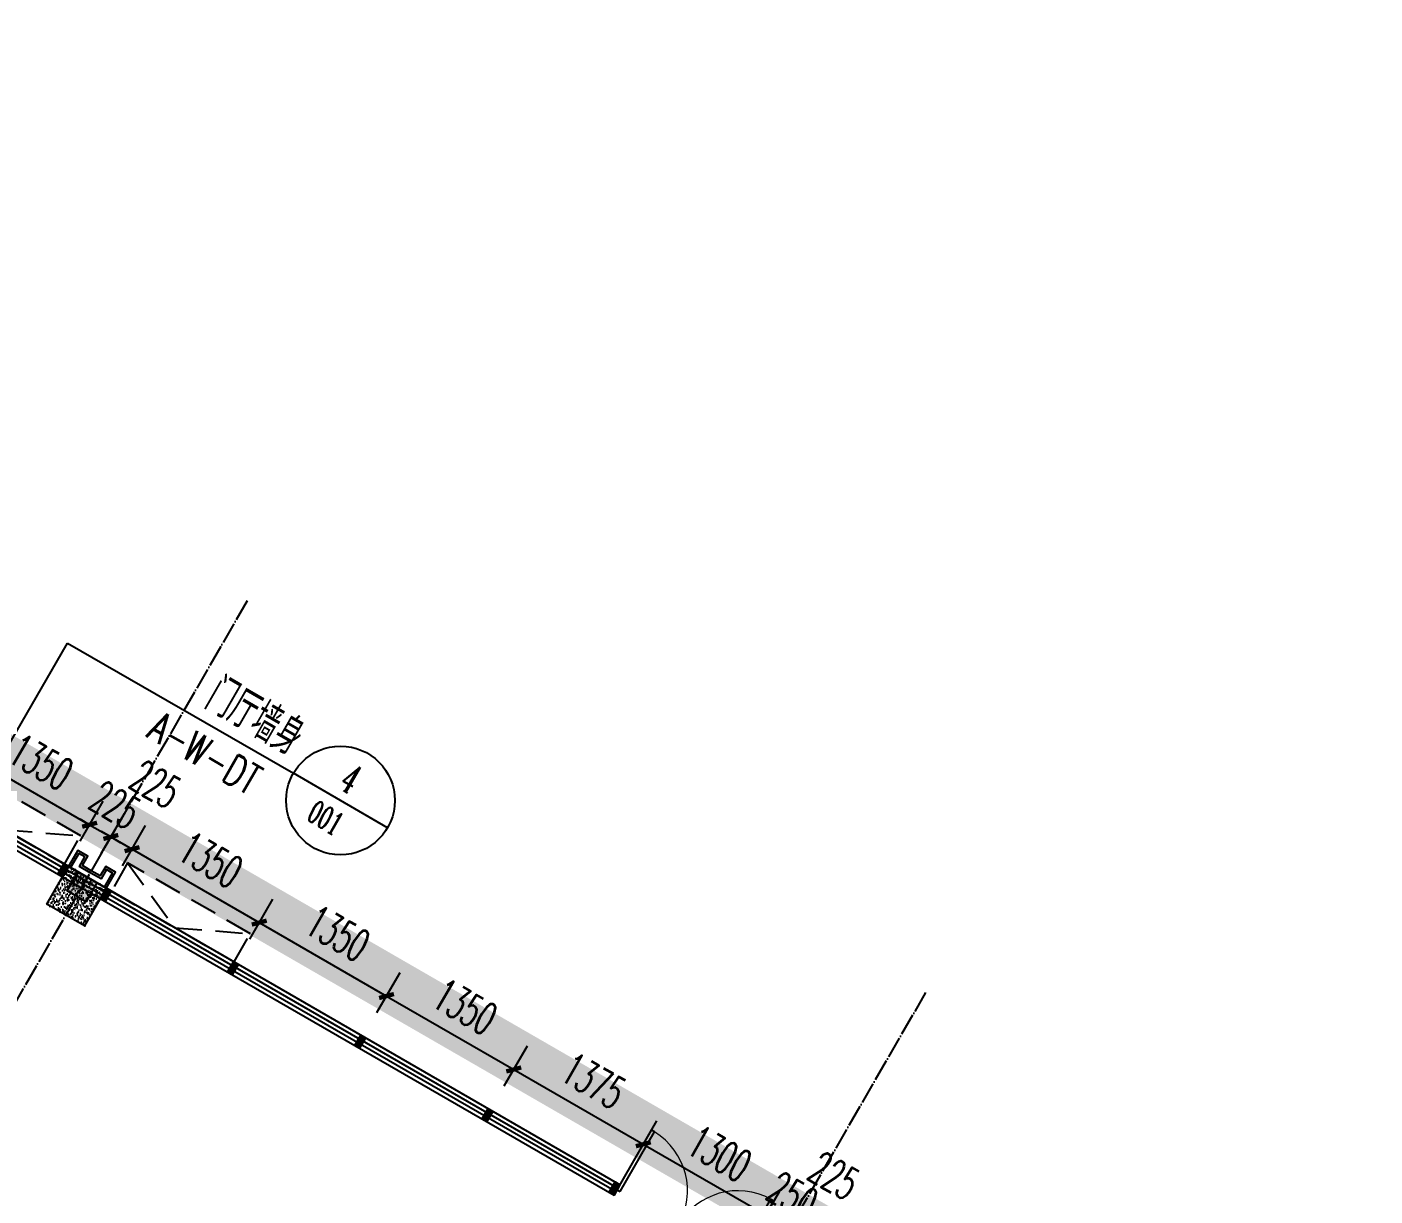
# Model space of a CAD drawing. Header units: millimetres. Extents: x 216654360 to 218309126, y 218099985 to 219647706.
# Drawn here: x 217954669 to 217967057, y 218943263 to 218954007 of the extents above; entities that cross this region are included whole.
import ezdxf
from ezdxf.enums import TextEntityAlignment as Align
from ezdxf.xclip import XClip

# ---------------------------------------------------------------- set-up
doc = ezdxf.new("R2010")
doc.units = ezdxf.units.MM
doc.header["$LTSCALE"] = 1000
doc.header["$XCLIPFRAME"] = 0
for name, pattern in [('DASH', [0.35, 0.25, -0.1]), ('DASHED2', [0.375, 0.25, -0.125]), ('DOTE', [2.4200000000000004, 2, -0.2, 0.02, -0.2])]:
    doc.linetypes.add(name, pattern=pattern)
for name, color, linetype in [('A-ANNO-DIMS', 3, 'Continuous'), ('A-ANNO-DOTE', 1, 'DOTE'), ('A-ANNO-IDEN-INDX', 3, 'Continuous'), ('A-ANNO-TXT', 7, 'Continuous'), ('A-COLU', 2, 'Continuous'), ('A-COLU-CONC', 2, 'Continuous'), ('A-DOOR', 4, 'Continuous'), ('A-DOOR-IDEN', 53, 'Continuous'), ('A-FLOR-SPCL', 245, 'Continuous'), ('A-FLOR-STRS', 51, 'Continuous'), ('A-WALL-CURT', 111, 'Continuous'), ('A-WALL-MSNW', 2, 'Continuous'), ('A-WALL-SHEA', 2, 'Continuous'), ('A-WIND', 161, 'Continuous'), ('WINDOW', 4, 'Continuous'), ('现状植物', 3, 'Continuous')]:
    doc.layers.add(name, color=color, linetype=linetype)
doc.styles.add('_TCH_DIM_T3', font='SIMPLEX.shx', dxfattribs={"width": 0.5647058823529413, "bigfont": 'GBCBIG.shx'})
doc.styles.add('A_AXIS', font='COMPLEX', dxfattribs={"width": 0.8, "bigfont": 'HZ'})
doc.styles.add('A_DIM', font='SIMPLEX', dxfattribs={"width": 0.7, "bigfont": 'HZ'})
doc.styles.add('AUDIT_D_250603204042-0', font='SIMPLEX', dxfattribs={"width": 0.7, "bigfont": 'HZ'})
doc.dimstyles.new('_TCH_ARCH&&100', dxfattribs={"dimtxt": 297.5, "dimasz": 100, "dimexe": 250, "dimexo": 300, "dimgap": 126.25, "dimtad": 1, "dimdec": 0, "dimzin": 0, "dimdsep": 46, "dimtxsty": '_TCH_DIM_T3', "dimblk": 'ARCHTICK', "dimcen": 0.09, "dimclrt": 7, "dimazin": 2, "dimtfac": 1, "dimtdec": 0, "dimtix": 1, "dimtmove": 2, "dimatfit": 3, "dimfxl": 100, "dimtolj": 1, "dimtzin": 0, "dimarcsym": 0})

# ---------------------------------------------------------------- blocks, each defined once
blk = doc.blocks.new('123sfg')
at = {"layer": 'A-FLOR-STRS', "color": 1, "linetype": 'DASH', "const_width": 0.5}
blk.add_lwpolyline([(-431.8656419331855, -1239.880152367701), (-430.7574388099792, -1232.094934287486), (-429.9684684670246, -1227.345356392272), (-428.1316071802103, -1219.113704384542), (-427.4672116297479, -1216.173528586345), (-426.6227886450006, -1211.625636377144), (-425.1215353479574, -1203.747376584453), (-424.1251620127523, -1198.437336181179), (-424.0859732910949, -1197.911209319432), (-424.1551806907519, -1191.707523606432), (-424.2037090031854, -1187.357491663604), (-424.2854724545696, -1176.551505218731), (-431.2216880260785, -1169.421393652044), (-431.8843497909656, -1148.586130392568), (-433.1748325719773, -1148.672661361057), (-433.183958132071, -1148.32154214988), (-435.7520347369718, -1148.388286254316), (-511.1115516244317, -1148.388286254316)], dxfattribs=at)
blk = doc.blocks.new('2929sk')
at = {"layer": 'A-ANNO-DOTE', "ltscale": 0.1}
for p, q in [((-54508.41759934928, -98506.28522877552), (-54508.41759934928, -79972.76195832132)), ((-47308.41759934928, -98506.28522877552), (-47308.41759934928, -79972.7619583212))]:
    blk.add_line(p, q, dxfattribs=at)
blk = doc.blocks.new('123sttyt')
at = {"layer": 'A-COLU-CONC'}
h = blk.add_hatch(dxfattribs=at)
h.set_pattern_fill('混凝土', scale=10)
h.set_pattern_definition([(49.99999999999999, (458507.2726841327, 226049.4547714085), (71.72601826007535, -6.275213498259511), [7.5, -82.5]), (355, (458507.2726841327, 226049.4547714085), (-13.8751333613, 75.21921337000119), [6, -66]), (100.4514, (458513.2498521327, 226048.9318374085), (57.85093817140216, 68.94395420609536), [6.374019000000001, -70.1142112]), (46.18420000000002, (458507.2726841327, 226069.4547714085), (106.7241048625644, -16.55190143290181), [11.25, -123.75]), (96.6356, (458516.1663586327, 226068.0754407085), (93.46627055487033, 97.41178709004417), [9.561028799999999, -105.1713]), (351.1842, (458507.2726841327, 226069.4547714085), (93.46619451336272, 97.41186009253246), [9, -99]), (21, (458517.2726841327, 226064.4547714085), (59.69070521184616, -40.26188906653388), [7.5, -82.5]), (326.0000000000001, (458517.2726841327, 226064.4547714085), (24.33153319215817, 72.5150045046853), [6, -66]), (71.4514, (458522.2469074327, 226061.0996108085), (84.02226285814899, 32.25304967099524), [6.374019000000001, -70.1142112]), (37.50000000000001, (458507.2726841327, 226049.4547714085), (1.215985531729067, 33.28938538313115), [0, -65.19999999999999, 0, -67, 0, -66.25]), (7.499999999999999, (458507.2726841327, 226049.4547714085), (26.30695374421486, 39.44117118823603), [0, -38.2, 0, -63.7, 0, -25.25]), (327.5, (458484.9726841327, 226049.4547714085), (53.3822436172409, -2.255487173437976), [0, -25, 0, -78, 0, -103.5]), (317.5, (458474.9726841327, 226049.4547714085), (58.31861693423862, 10.01049823323177), [0, -32.5, 0, -51.8, 0, -73.5])])
h.paths.add_polyline_path([(6523019.330466915, 268461.0957909399), (6523419.330466915, 268461.0957909399), (6523419.330466892, 268061.0957909399), (6523019.330466892, 268061.0957909399)])
h = blk.add_hatch(color=256, dxfattribs=at)
h.dxf.hatch_style = 1
h.paths.add_polyline_path([(6523119.330466904, 268461.0957909399), (6523319.330466904, 268461.0957909399), (6523319.330466904, 268261.0957909399), (6523119.330466904, 268261.0957909399)])
at = {"layer": 'A-COLU'}
for points in [[(6523019.330466915, 268461.0957909399), (6523419.330466915, 268461.0957909399), (6523419.330466892, 268061.0957909399), (6523019.330466892, 268061.0957909399)], [(6523119.330466904, 268461.0957909399), (6523319.330466904, 268461.0957909399), (6523319.330466904, 268261.0957909399), (6523119.330466904, 268261.0957909399)]]:
    blk.add_lwpolyline(points, close=True, dxfattribs=at)
blk = doc.blocks.new('atyyj')
at = {"color": 6}
for points in [[(6087145.846531308, 41917.42876004828), (6087145.850708799, 41917.44223488616), (6087145.850708793, 42287.44228338455), (6087040.833285737, 42287.42880854666), (6087040.833285737, 42187.42880854666), (6086945.833285737, 42187.42880854666), (6086850.833285737, 42187.42880854666), (6086850.833285737, 42287.42880854666), (6086745.844134575, 42287.41532826515), (6086745.844134575, 42117.42884835148)], [(6087125.83328574, 42117.42884835148), (6087125.833285737, 42267.42880854666), (6087060.833285737, 42267.42880854666), (6087060.833285737, 42167.42880854666), (6086945.833285737, 42167.42880854666), (6086830.833285737, 42167.42880854666), (6086830.833285737, 42267.42880854666), (6086765.833285737, 42267.42880854666), (6086765.833285737, 42117.42884835148)]]:
    blk.add_lwpolyline(points, dxfattribs=at)
at = {"layer": 'A-COLU'}
blk.add_blockref('123sttyt', (-436273.4971811436, -226343.666958125), dxfattribs=at)
blk = doc.blocks.new('123arrt')
at = {"layer": 'A-COLU'}
blk.add_blockref('123sttyt', (26475.15662112832, 2799.999975732382), dxfattribs=at)
blk = doc.blocks.new('234eryayyui')
h = blk.add_hatch(color=251)
h.dxf.hatch_style = 1
h.paths.add_polyline_path([(6065420.674966354, 42391.641019584), (6065470.674966354, 42391.641019584), (6065470.67447537, 42281.641019584), (6065420.67447537, 42281.641019584)])
at = {"layer": 'WINDOW'}
blk.add_lwpolyline([(6065420.674966354, 42391.641019584), (6065470.674966354, 42391.641019584), (6065470.67447537, 42281.641019584), (6065420.67447537, 42281.641019584)], close=True, dxfattribs=at)
blk = doc.blocks.new('124ety6')
at = {"layer": 'A-COLU-CONC', "color": 7}
for p in [(28475.15706750564, 2.306580427102745e-06), (28925.15711214021, 2.699467586353421e-06), (30275.1571032133, 2.620890154503286e-06), (31625.15709428638, 2.54231272265315e-06), (32975.15708535947, 2.463735290803015e-06), (34325.15707643256, 2.38515785895288e-06)]:
    blk.add_blockref('234eryayyui', p, dxfattribs=at)
blk = doc.blocks.new('13arr')
at = {"layer": 'A-WIND', "linetype": 'DASHED2'}
blk.add_lwpolyline([(6087353.827712848, 41511.70635287312), (6088025.843614434, 41811.71657893434), (6088655.837995256, 41511.70477893751)], dxfattribs=at)
blk.add_lwpolyline([(6087353.832841344, 41811.72995272726), (6088655.837995256, 41811.72837898376), (6088655.837995256, 41511.70477893751), (6087353.832841344, 41511.70635268101)], close=True, dxfattribs=at)
blk = doc.blocks.new('_ArchTick')
at = {"color": 0, "linetype": 'ByBlock', "const_width": 0.4}
blk.add_lwpolyline([(-0.5, -0.5), (0.5, 0.5)], dxfattribs=at)
blk = doc.blocks.new('*D475')
at = {"layer": 'A-ANNO-DIMS', "color": 0, "lineweight": -2, "transparency": 16777216}
for p, q in [((6092570.832042785, 42645.68900444673), (6092570.832042785, 43070.74270527938)), ((6093920.83203386, 42645.68900444673), (6093920.83203386, 43070.74270527938)), ((6092570.832042785, 42820.74270527938), (6093920.83203386, 42820.74270527938))]:
    blk.add_line(p, q, dxfattribs=at)
at = {"layer": 'Defpoints', "color": 0, "transparency": 16777216}
for p in [(6093920.83203386, 42820.74270527938), (6092570.832042785, 42345.68900444673), (6093920.83203386, 42345.68900444673)]:
    blk.add_point(p, dxfattribs=at)
at = {"layer": 'A-ANNO-DIMS', "color": 0, "lineweight": -2, "transparency": 16777216, "xscale": 100, "yscale": 100, "zscale": 100, "rotation": 180}
blk.add_blockref('_ArchTick', (6092570.832042785, 42820.74270527938), dxfattribs=at)
at = {"layer": 'A-ANNO-DIMS', "color": 0, "lineweight": -2, "transparency": 16777216, "xscale": 100, "yscale": 100, "zscale": 100}
blk.add_blockref('_ArchTick', (6093920.83203386, 42820.74270527938), dxfattribs=at)
at = {"layer": 'A-ANNO-DIMS', "color": 7, "transparency": 16777216, "insert": (6093245.832038322, 43095.74270527938), "char_height": 297.5, "attachment_point": 5, "style": '_TCH_DIM_T3'}
blk.add_mtext('\\A1;1350', dxfattribs=at)
blk = doc.blocks.new('*D476')
at = {"layer": 'A-ANNO-DIMS', "color": 0, "lineweight": -2, "transparency": 16777216}
for p, q in [((6093920.83203386, 42645.68900444673), (6093920.83203386, 43070.74270527938)), ((6094145.844556828, 42645.68900444673), (6094145.844556828, 43070.74270527938)), ((6093920.83203386, 42820.74270527938), (6093820.83203386, 42820.74270527938)), ((6093920.83203386, 42820.74270527938), (6094145.844556828, 42820.74270527938)), ((6094145.844556828, 42820.74270527938), (6094245.844556828, 42820.74270527938))]:
    blk.add_line(p, q, dxfattribs=at)
at = {"layer": 'Defpoints', "color": 0, "transparency": 16777216}
for p in [(6094145.844556828, 42820.74270527938), (6093920.83203386, 42345.68900444673), (6094145.844556828, 42345.68900444673)]:
    blk.add_point(p, dxfattribs=at)
at = {"layer": 'A-ANNO-DIMS', "color": 0, "lineweight": -2, "transparency": 16777216, "xscale": 100, "yscale": 100, "zscale": 100}
blk.add_blockref('_ArchTick', (6093920.83203386, 42820.74270527938), dxfattribs=at)
at = {"layer": 'A-ANNO-DIMS', "color": 0, "lineweight": -2, "transparency": 16777216, "xscale": 100, "yscale": 100, "zscale": 100, "rotation": 180}
blk.add_blockref('_ArchTick', (6094145.844556828, 42820.74270527938), dxfattribs=at)
at = {"layer": 'A-ANNO-DIMS', "color": 7, "transparency": 16777216, "insert": (6094033.338295344, 43095.74270527938), "char_height": 297.5, "attachment_point": 5, "style": '_TCH_DIM_T3'}
blk.add_mtext('\\A1;225', dxfattribs=at)
blk = doc.blocks.new('*D477')
at = {"layer": 'A-ANNO-DIMS', "color": 0, "lineweight": -2, "transparency": 16777216}
for p, q in [((6094145.844556828, 42645.68900444673), (6094145.844556828, 43070.74270527938)), ((6094370.832078495, 42645.68900444673), (6094370.832078495, 43070.74270527938)), ((6094145.844556828, 42820.74270527938), (6094045.844556828, 42820.74270527938)), ((6094145.844556828, 42820.74270527938), (6094370.832078495, 42820.74270527938)), ((6094370.832078495, 42820.74270527938), (6094470.832078495, 42820.74270527938))]:
    blk.add_line(p, q, dxfattribs=at)
at = {"layer": 'Defpoints', "color": 0, "transparency": 16777216}
for p in [(6094370.832078495, 42820.74270527938), (6094145.844556828, 42345.68900444673), (6094370.832078495, 42345.68900444673)]:
    blk.add_point(p, dxfattribs=at)
at = {"layer": 'A-ANNO-DIMS', "color": 0, "lineweight": -2, "transparency": 16777216, "xscale": 100, "yscale": 100, "zscale": 100}
blk.add_blockref('_ArchTick', (6094145.844556828, 42820.74270527938), dxfattribs=at)
at = {"layer": 'A-ANNO-DIMS', "color": 0, "lineweight": -2, "transparency": 16777216, "xscale": 100, "yscale": 100, "zscale": 100, "rotation": 180}
blk.add_blockref('_ArchTick', (6094370.832078495, 42820.74270527938), dxfattribs=at)
at = {"layer": 'A-ANNO-DIMS', "color": 7, "transparency": 16777216, "insert": (6094258.338317662, 43445.74270527938), "char_height": 297.5, "attachment_point": 5, "style": '_TCH_DIM_T3'}
blk.add_mtext('\\A1;225', dxfattribs=at)
blk = doc.blocks.new('*D478')
at = {"layer": 'A-ANNO-DIMS', "color": 0, "lineweight": -2, "transparency": 16777216}
for p, q in [((6094370.832078495, 42645.68900444673), (6094370.832078495, 43070.74270527938)), ((6095720.832069567, 42645.68900444673), (6095720.832069567, 43070.74270527938)), ((6094370.832078495, 42820.74270527938), (6095720.832069567, 42820.74270527938))]:
    blk.add_line(p, q, dxfattribs=at)
at = {"layer": 'Defpoints', "color": 0, "transparency": 16777216}
for p in [(6095720.832069567, 42820.74270527938), (6094370.832078495, 42345.68900444673), (6095720.832069567, 42345.68900444673)]:
    blk.add_point(p, dxfattribs=at)
at = {"layer": 'A-ANNO-DIMS', "color": 0, "lineweight": -2, "transparency": 16777216, "xscale": 100, "yscale": 100, "zscale": 100, "rotation": 180}
blk.add_blockref('_ArchTick', (6094370.832078495, 42820.74270527938), dxfattribs=at)
at = {"layer": 'A-ANNO-DIMS', "color": 0, "lineweight": -2, "transparency": 16777216, "xscale": 100, "yscale": 100, "zscale": 100}
blk.add_blockref('_ArchTick', (6095720.832069567, 42820.74270527938), dxfattribs=at)
at = {"layer": 'A-ANNO-DIMS', "color": 7, "transparency": 16777216, "insert": (6095045.832074031, 43095.74270527938), "char_height": 297.5, "attachment_point": 5, "style": '_TCH_DIM_T3'}
blk.add_mtext('\\A1;1350', dxfattribs=at)
blk = doc.blocks.new('*D479')
at = {"layer": 'A-ANNO-DIMS', "color": 0, "lineweight": -2, "transparency": 16777216}
for p, q in [((6095720.832069567, 42645.68900444673), (6095720.832069567, 43070.74270527938)), ((6097070.832060642, 42645.68900444673), (6097070.832060642, 43070.74270527938)), ((6095720.832069567, 42820.74270527938), (6097070.832060642, 42820.74270527938))]:
    blk.add_line(p, q, dxfattribs=at)
at = {"layer": 'Defpoints', "color": 0, "transparency": 16777216}
for p in [(6097070.832060642, 42820.74270527938), (6095720.832069567, 42345.68900444673), (6097070.832060642, 42345.68900444673)]:
    blk.add_point(p, dxfattribs=at)
at = {"layer": 'A-ANNO-DIMS', "color": 0, "lineweight": -2, "transparency": 16777216, "xscale": 100, "yscale": 100, "zscale": 100, "rotation": 180}
blk.add_blockref('_ArchTick', (6095720.832069567, 42820.74270527938), dxfattribs=at)
at = {"layer": 'A-ANNO-DIMS', "color": 0, "lineweight": -2, "transparency": 16777216, "xscale": 100, "yscale": 100, "zscale": 100}
blk.add_blockref('_ArchTick', (6097070.832060642, 42820.74270527938), dxfattribs=at)
at = {"layer": 'A-ANNO-DIMS', "color": 7, "transparency": 16777216, "insert": (6096395.832065105, 43095.74270527938), "char_height": 297.5, "attachment_point": 5, "style": '_TCH_DIM_T3'}
blk.add_mtext('\\A1;1350', dxfattribs=at)
blk = doc.blocks.new('*D480')
at = {"layer": 'A-ANNO-DIMS', "color": 0, "lineweight": -2, "transparency": 16777216}
for p, q in [((6097070.832060642, 42645.68900444673), (6097070.832060642, 43070.74270527938)), ((6098420.832051713, 42645.68900444673), (6098420.832051713, 43070.74270527938)), ((6097070.832060642, 42820.74270527938), (6098420.832051713, 42820.74270527938))]:
    blk.add_line(p, q, dxfattribs=at)
at = {"layer": 'Defpoints', "color": 0, "transparency": 16777216}
for p in [(6098420.832051713, 42820.74270527938), (6097070.832060642, 42345.68900444673), (6098420.832051713, 42345.68900444673)]:
    blk.add_point(p, dxfattribs=at)
at = {"layer": 'A-ANNO-DIMS', "color": 0, "lineweight": -2, "transparency": 16777216, "xscale": 100, "yscale": 100, "zscale": 100, "rotation": 180}
blk.add_blockref('_ArchTick', (6097070.832060642, 42820.74270527938), dxfattribs=at)
at = {"layer": 'A-ANNO-DIMS', "color": 0, "lineweight": -2, "transparency": 16777216, "xscale": 100, "yscale": 100, "zscale": 100}
blk.add_blockref('_ArchTick', (6098420.832051713, 42820.74270527938), dxfattribs=at)
at = {"layer": 'A-ANNO-DIMS', "color": 7, "transparency": 16777216, "insert": (6097745.832056178, 43095.74270527938), "char_height": 297.5, "attachment_point": 5, "style": '_TCH_DIM_T3'}
blk.add_mtext('\\A1;1350', dxfattribs=at)
blk = doc.blocks.new('*D481')
at = {"layer": 'A-ANNO-DIMS', "color": 0, "lineweight": -2, "transparency": 16777216}
for p, q in [((6098420.832051713, 42645.68900444673), (6098420.832051713, 43070.74270527938)), ((6099795.832191799, 42645.68900444673), (6099795.832191799, 43070.74270527938)), ((6098420.832051713, 42820.74270527938), (6099795.832191799, 42820.74270527938))]:
    blk.add_line(p, q, dxfattribs=at)
at = {"layer": 'Defpoints', "color": 0, "transparency": 16777216}
for p in [(6099795.832191799, 42820.74270527938), (6098420.832051713, 42345.68900444673), (6099795.832191799, 42345.68900444673)]:
    blk.add_point(p, dxfattribs=at)
at = {"layer": 'A-ANNO-DIMS', "color": 0, "lineweight": -2, "transparency": 16777216, "xscale": 100, "yscale": 100, "zscale": 100, "rotation": 180}
blk.add_blockref('_ArchTick', (6098420.832051713, 42820.74270527938), dxfattribs=at)
at = {"layer": 'A-ANNO-DIMS', "color": 0, "lineweight": -2, "transparency": 16777216, "xscale": 100, "yscale": 100, "zscale": 100}
blk.add_blockref('_ArchTick', (6099795.832191799, 42820.74270527938), dxfattribs=at)
at = {"layer": 'A-ANNO-DIMS', "color": 7, "transparency": 16777216, "insert": (6099108.332121756, 43095.74270527938), "char_height": 297.5, "attachment_point": 5, "style": '_TCH_DIM_T3'}
blk.add_mtext('\\A1;1375', dxfattribs=at)
blk = doc.blocks.new('*D482')
at = {"layer": 'A-ANNO-DIMS', "color": 0, "lineweight": -2, "transparency": 16777216}
for p, q in [((6099795.832191799, 42645.68900444673), (6099795.832191799, 43070.74270527938)), ((6101095.832191798, 42645.68900444673), (6101095.832191798, 43070.74270527938)), ((6099795.832191799, 42820.74270527938), (6101095.832191798, 42820.74270527938))]:
    blk.add_line(p, q, dxfattribs=at)
at = {"layer": 'Defpoints', "color": 0, "transparency": 16777216}
for p in [(6101095.832191798, 42820.74270527938), (6099795.832191799, 42345.68900444673), (6101095.832191798, 42345.68900444673)]:
    blk.add_point(p, dxfattribs=at)
at = {"layer": 'A-ANNO-DIMS', "color": 0, "lineweight": -2, "transparency": 16777216, "xscale": 100, "yscale": 100, "zscale": 100, "rotation": 180}
blk.add_blockref('_ArchTick', (6099795.832191799, 42820.74270527938), dxfattribs=at)
at = {"layer": 'A-ANNO-DIMS', "color": 0, "lineweight": -2, "transparency": 16777216, "xscale": 100, "yscale": 100, "zscale": 100}
blk.add_blockref('_ArchTick', (6101095.832191798, 42820.74270527938), dxfattribs=at)
at = {"layer": 'A-ANNO-DIMS', "color": 7, "transparency": 16777216, "insert": (6100445.832191799, 43095.74270527938), "char_height": 297.5, "attachment_point": 5, "style": '_TCH_DIM_T3'}
blk.add_mtext('\\A1;1300', dxfattribs=at)
blk = doc.blocks.new('*D483')
at = {"layer": 'A-ANNO-DIMS', "color": 0, "lineweight": -2, "transparency": 16777216}
for p, q in [((6101095.832191798, 42645.68900444673), (6101095.832191798, 43070.74270527938)), ((6101345.844556829, 42645.68900444673), (6101345.844556829, 43070.74270527938)), ((6101095.832191798, 42820.74270527938), (6100995.832191798, 42820.74270527938)), ((6101095.832191798, 42820.74270527938), (6101345.844556829, 42820.74270527938)), ((6101345.844556829, 42820.74270527938), (6101445.844556829, 42820.74270527938))]:
    blk.add_line(p, q, dxfattribs=at)
at = {"layer": 'Defpoints', "color": 0, "transparency": 16777216}
for p in [(6101345.844556829, 42820.74270527938), (6101095.832191798, 42345.68900444673), (6101345.844556829, 42345.68900444673)]:
    blk.add_point(p, dxfattribs=at)
at = {"layer": 'A-ANNO-DIMS', "color": 0, "lineweight": -2, "transparency": 16777216, "xscale": 100, "yscale": 100, "zscale": 100}
blk.add_blockref('_ArchTick', (6101095.832191798, 42820.74270527938), dxfattribs=at)
at = {"layer": 'A-ANNO-DIMS', "color": 0, "lineweight": -2, "transparency": 16777216, "xscale": 100, "yscale": 100, "zscale": 100, "rotation": 180}
blk.add_blockref('_ArchTick', (6101345.844556829, 42820.74270527938), dxfattribs=at)
at = {"layer": 'A-ANNO-DIMS', "color": 7, "transparency": 16777216, "insert": (6101220.838374313, 43095.74270527938), "char_height": 297.5, "attachment_point": 5, "style": '_TCH_DIM_T3'}
blk.add_mtext('\\A1;250', dxfattribs=at)
blk = doc.blocks.new('*D484')
at = {"layer": 'A-ANNO-DIMS', "color": 0, "lineweight": -2, "transparency": 16777216}
for p, q in [((6101345.844556829, 42645.68900444673), (6101345.844556829, 43070.74270527938)), ((6101570.832078494, 42645.68900444673), (6101570.832078494, 43070.74270527938)), ((6101345.844556829, 42820.74270527938), (6101245.844556829, 42820.74270527938)), ((6101345.844556829, 42820.74270527938), (6101570.832078494, 42820.74270527938)), ((6101570.832078494, 42820.74270527938), (6101670.832078494, 42820.74270527938))]:
    blk.add_line(p, q, dxfattribs=at)
at = {"layer": 'Defpoints', "color": 0, "transparency": 16777216}
for p in [(6101570.832078494, 42820.74270527938), (6101345.844556829, 42345.68900444673), (6101570.832078494, 42345.68900444673)]:
    blk.add_point(p, dxfattribs=at)
at = {"layer": 'A-ANNO-DIMS', "color": 0, "lineweight": -2, "transparency": 16777216, "xscale": 100, "yscale": 100, "zscale": 100}
blk.add_blockref('_ArchTick', (6101345.844556829, 42820.74270527938), dxfattribs=at)
at = {"layer": 'A-ANNO-DIMS', "color": 0, "lineweight": -2, "transparency": 16777216, "xscale": 100, "yscale": 100, "zscale": 100, "rotation": 180}
blk.add_blockref('_ArchTick', (6101570.832078494, 42820.74270527938), dxfattribs=at)
at = {"layer": 'A-ANNO-DIMS', "color": 7, "transparency": 16777216, "insert": (6101458.338317662, 43445.74270527938), "char_height": 297.5, "attachment_point": 5, "style": '_TCH_DIM_T3'}
blk.add_mtext('\\A1;225', dxfattribs=at)
blk = doc.blocks.new('$DorLib2D$00000002')
for p, q in [((-0.5, -5.684341886080802e-17), (-0.5000000000000007, 0.4875)), ((-0.4750000000000007, 0.4875), (-0.5000000000000007, 0.4875)), ((-0.475, -2.842170943040401e-17), (-0.4750000000000007, 0.4875)), ((0.475, -2.842170943040401e-17), (0.4750000000000007, 0.4875)), ((0.4750000000000007, 0.4875), (0.5000000000000007, 0.4875)), ((0.5, -5.684341886080802e-17), (0.5000000000000007, 0.4875)), ((-0.5, -5.684341886080802e-17), (-0.475, -2.842170943040401e-17)), ((0.5, -5.684341886080802e-17), (0.475, -2.842170943040401e-17))]:
    blk.add_line(p, q)
at = {"lineweight": 13}
for centre, start, end in [((-0.4875, -4.263256414560601e-17), 0, 88.53071641864632), ((0.4875, -4.263256414560601e-17), 91.4692835813537, 180)]:
    blk.add_arc(centre, 0.4875, start, end, dxfattribs=at)
blk = doc.blocks.new('A$C04836B57')
at = {"layer": 'A-ANNO-IDEN-INDX'}
for p, q in [((-72968.59342843667, -15316.90036037029), (-70572.8571174778, -15316.90036037029)), ((-72968.59342843667, -18559.82208022685), (-72968.59342843667, -15316.90036037029)), ((-69572.8571174778, -15316.90036037029), (-70572.8571174778, -15316.90036037029))]:
    blk.add_line(p, q, dxfattribs=at)
blk.add_circle((-70072.8571174778, -15316.90036037029), 500, dxfattribs=at)
at = {"layer": 'A-WALL-CURT'}
for p, q in [((-66083.27438447252, -17091.01500706963), (-100408.4250410013, -17091.01490530548)), ((-66083.27438479941, -17201.01500706989), (-66083.27438447252, -17091.01500706963)), ((-100408.4250411103, -17127.68157197215), (-66083.27438446041, -17127.68167373639)), ((-100408.4250412183, -17164.34823863882), (-66083.27438456938, -17164.34834040258)), ((-100408.4250413273, -17201.01490530548), (-66083.27438479941, -17201.01500706989))]:
    blk.add_line(p, q, dxfattribs=at)
blk.add_blockref('atyyj', (-6158679.108274692, -59208.44373812031))
at = {"layer": 'A-ANNO-DOTE'}
ref = blk.add_blockref('123sfg', (408074.6474547908, 1131835.749373674), dxfattribs=dict(at, xscale=1000, yscale=1000, zscale=1000))
XClip(ref).set_block_clipping_path([(-527.116253690554, -1244.4995262616217), (-408.074574071597, -1131.8357493736744)])
at = {"layer": 'A-COLU-CONC', "color": 7}
blk.add_blockref('124ety6', (-6165879.106576437, -59482.65594915766), dxfattribs=at)
at = {"layer": 'A-DOOR'}
ref = blk.add_blockref('$DorLib2D$00000002', (-65433.27438463923, -17146.01500899668), dxfattribs=dict(at, xscale=1300, yscale=1300, zscale=1300, rotation=359.9999998301346))
ref.add_attrib('A', 'M1324', (-65876.60771936644, -17616.01492316696), dxfattribs={"layer": 'A-DOOR-IDEN', "height": 280, "rotation": 359.9999998301346, "style": 'A_DIM', "width": 0.6999999999999998})
at = {"layer": 'A-FLOR-SPCL', "rotation": 180}
blk.add_blockref('2929sk', (-119041.6796189575, -112663.7768879475), dxfattribs=at)
at = {"layer": 'A-WALL-MSNW', "color": 4, "xscale": -1, "rotation": 179.9978536729184}
for p in [(-6160632.5384809, 24948.7972267913), (-6158832.538445229, 24948.78919250835)]:
    blk.add_blockref('13arr', p, dxfattribs=at)
at = {"layer": 'A-WALL-SHEA', "color": 6}
blk.add_blockref('123arrt', (-6621427.762076964, -288352.1106719777), dxfattribs=at)
at = {"layer": 'A-ANNO-TXT', "color": 7, "style": 'AUDIT_D_250603204042-0'}
for s, height, width, p in [('门厅墙身', 350, 0.7, (-71601.91223558784, -15211.90036037029)), ('A-W-DT', 280, 0.6999999999999998, (-71919.19045081083, -15701.90036037029))]:
    blk.add_text(s, height=height, dxfattribs=dict(at, width=width)).set_placement(p)
at = {"layer": 'A-ANNO-TXT', "color": 7, "style": 'A_AXIS'}
for s, height, width, p, p2 in [('4', 262.8264543312429, 0.6399999999992483, (-70152.95660832152, -15224.61399386721), (-70024.79742297158, -15224.61399386721)), ('001', 207.9570369198522, 0.6400000000005823, (-70266.95035193674, -15625.99075276776), (-69956.40117680281, -15625.99075276776))]:
    blk.add_text(s, height=height, dxfattribs=dict(at, width=width)).set_placement(p, p2, align=Align.FIT)
at = {"layer": 'A-ANNO-DIMS'}
for base, p1, p2, picture, middle in [((-71508.27449794207, -16661.91324387828), (-71733.2620196091, -17136.96694471093), (-71508.27449794207, -17136.96694471093), '*D477', (-71620.76825877558, -16036.91324387828)), ((-64308.274497943, -16661.91324387828), (-64533.26201960817, -17136.96694471093), (-64308.274497943, -17136.96694471093), '*D484', (-64420.76825877558, -16036.91324387828))]:
    dim = blk.add_linear_dim(base=base, p1=p1, p2=p2, angle=0, dimstyle='_TCH_ARCH&&100', dxfattribs=at)
    dim.commit()
    dim.dimension.update_dxf_attribs({"geometry": picture, "text_midpoint": middle, "dimtype": 129, "insert": (-6165879.106576437, -59482.65594915766)})
for p1, p2, distance, picture, middle in [((-73308.27453365177, -17136.96694471093), (-71958.27454257756, -17136.96694471093), 475.0537008326501, '*D475', (-72633.27453811467, -16386.91324387828)), ((-71958.27454257756, -17136.96694471093), (-71733.2620196091, -17136.96694471093), 475.05370083265007, '*D476', (-71845.76828109287, -16386.91324387828)), ((-71508.27449794207, -17136.96694471093), (-70158.27450686973, -17136.96694471093), 475.05370083265007, '*D478', (-70833.2745024059, -16386.91324387828)), ((-70158.27450686973, -17136.96694471093), (-68808.27451579552, -17136.96694471093), 475.0537008326501, '*D479', (-69483.27451133262, -16386.91324387828)), ((-68808.27451579552, -17136.96694471093), (-67458.27452472411, -17136.96694471093), 475.05370083265, '*D480', (-68133.27452025935, -16386.91324387828)), ((-67458.27452472411, -17136.96694471093), (-66083.2743846383, -17136.96694471093), 475.05370083265007, '*D481', (-66770.7744546812, -16386.91324387828)), ((-66083.2743846383, -17136.96694471093), (-64783.27438463923, -17136.96694471093), 475.05370083265007, '*D482', (-65433.27438463829, -16386.91324387828)), ((-64783.27438463923, -17136.96694471093), (-64533.26201960817, -17136.96694471093), 475.05370083265007, '*D483', (-64658.26820212416, -16386.91324387828))]:
    dim = blk.add_aligned_dim(p1=p1, p2=p2, distance=distance, dimstyle='_TCH_ARCH&&100', dxfattribs=at)
    dim.commit()
    dim.dimension.update_dxf_attribs({"geometry": picture, "text_midpoint": middle, "insert": (-6165879.106576437, -59482.65594915766)})

msp = doc.modelspace()

# ---------------------------------------------------------------- block references
at = {"layer": '现状植物', "rotation": 330.0099772030858}
msp.add_blockref('A$C04836B57', (218025897.187641, 218925138.5110827), dxfattribs=at)

doc.saveas('drawing.dxf')
